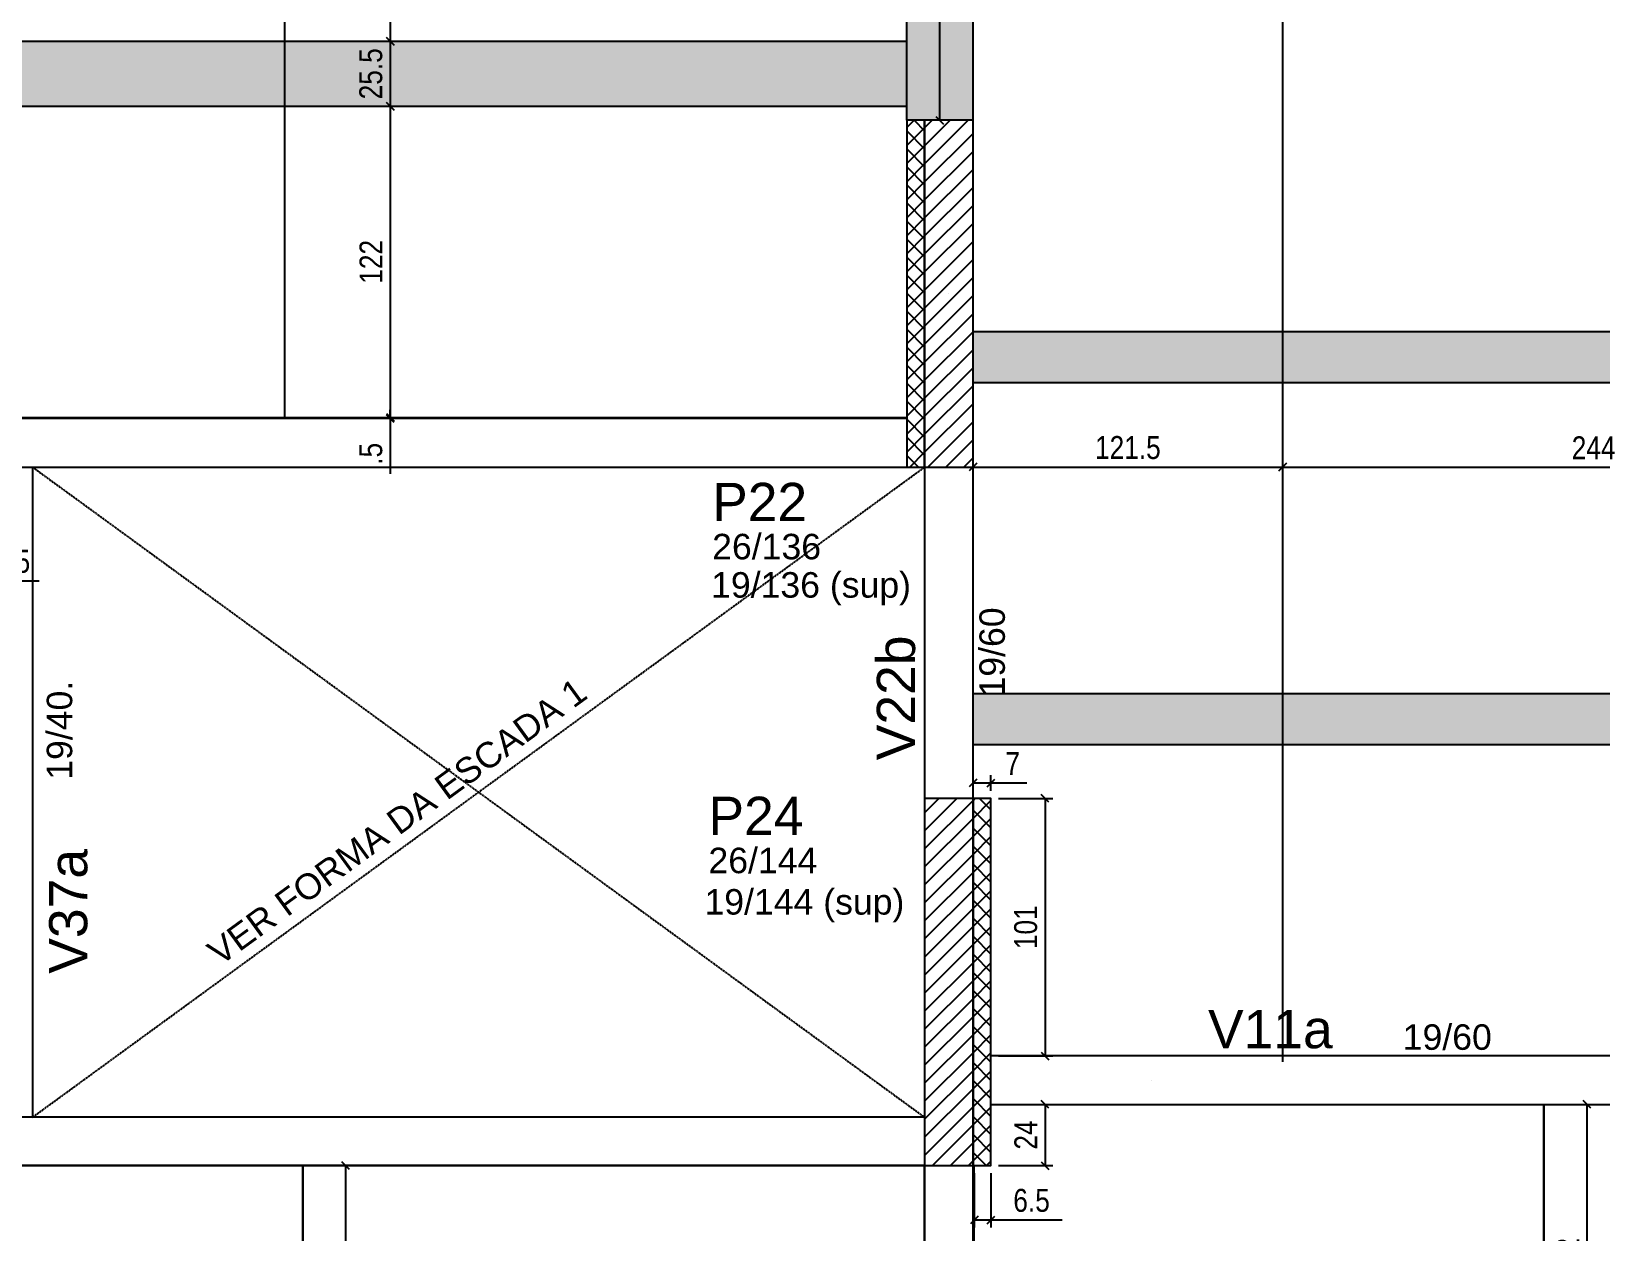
# Model space of a CAD drawing. Header units: millimetres. Extents: x 2332 to 8660, y 363 to 3984.
# Drawn here: x 5280 to 5896, y 2149 to 2620 of the extents above; entities that cross this region are included whole.
import ezdxf

# ---------------------------------------------------------------- set-up
doc = ezdxf.new("R2010")
doc.units = ezdxf.units.MM
doc.linetypes.add('HIDDEN', pattern=[0.375, 0.25, -0.125])
for name, color, linetype in [('1', 1, 'Continuous'), ('8', 8, 'Continuous'), ('COTA', 241, 'Continuous'), ('ES-VIGA', 3, 'Continuous'), ('P-D', 2, 'Continuous'), ('Painéis', 200, 'Continuous'), ('PIL-N', 4, 'Continuous'), ('Pilares', 5, 'Continuous'), ('SHAFT', 1, 'HIDDEN'), ('VIG-D', 2, 'Continuous'), ('VIG-N', 4, 'Continuous')]:
    doc.layers.add(name, color=color, linetype=linetype)
doc.layers.add('Hachura', color=251, linetype='Continuous', lineweight=9)
doc.styles.add('COTA TECNICA-50', font='techl___.ttf', dxfattribs={"height": 9})
doc.styles.get("Standard").update_dxf_attribs({"font": 'arial.ttf'})
doc.dimstyles.new('COTA PAINEL-50', dxfattribs={"dimtxt": 9, "dimasz": 3, "dimexe": 3, "dimexo": 3, "dimgap": 3, "dimtad": 1, "dimdec": 1, "dimzin": 12, "dimdsep": 46, "dimtxsty": 'COTA TECNICA-50', "dimblk1": 'OBLIQUE', "dimblk2": 'OBLIQUE', "dimsah": 1, "dimcen": 0.9, "dimclrd": 4, "dimclre": 4, "dimclrt": 240, "dimadec": 1, "dimazin": 3, "dimtfac": 1, "dimtdec": 1, "dimtmove": 0, "dimatfit": 3, "dimfxl": 1, "dimtolj": 1, "dimtzin": 12, "dimarcsym": 0})

# ---------------------------------------------------------------- blocks, each defined once
blk = doc.blocks.new('_Oblique')
at = {"color": 0, "linetype": 'ByBlock', "lineweight": -2}
blk.add_line((-0.5, -0.5), (0.5, 0.5), dxfattribs=at)
blk = doc.blocks.new('*D10')
at = {"layer": 'COTA', "color": 4, "lineweight": -2, "transparency": 16777216}
for p, q in [((5261.19, 2404.59), (5258.19, 2404.59)), ((5261.19, 2404.59), (5261.69, 2404.59)), ((5261.69, 2404.59), (5283.28, 2404.59))]:
    blk.add_line(p, q, dxfattribs=at)
at = {"layer": 'Defpoints', "color": 0, "transparency": 16777216}
for p in [(5261.19, 2404.59), (5261.69, 2404.59), (5261.69, 2404.59)]:
    blk.add_point(p, dxfattribs=at)
at = {"layer": 'COTA', "color": 4, "lineweight": -2, "transparency": 16777216, "xscale": 3, "yscale": 3, "zscale": 3}
blk.add_blockref('_Oblique', (5261.19, 2404.59), dxfattribs=at)
at = {"layer": 'COTA', "color": 4, "lineweight": -2, "transparency": 16777216, "xscale": 3, "yscale": 3, "zscale": 3, "rotation": 180}
blk.add_blockref('_Oblique', (5261.69, 2404.59), dxfattribs=at)
at = {"layer": 'COTA', "color": 240, "transparency": 16777216, "insert": (5275.48, 2412.19), "char_height": 9, "attachment_point": 5, "style": 'COTA TECNICA-50'}
blk.add_mtext('\\A1;.5', dxfattribs=at)
blk = doc.blocks.new('*D49')
at = {"layer": 'COTA', "color": 4, "lineweight": -2, "transparency": 16777216}
blk.add_line((5403.59, 2053.22), (5403.59, 2175.22), dxfattribs=at)
at = {"layer": 'Defpoints', "color": 0, "transparency": 16777216}
for p in [(5403.59, 2175.22), (5403.59, 2175.22), (5403.59, 2053.22)]:
    blk.add_point(p, dxfattribs=at)
at = {"layer": 'COTA', "color": 4, "lineweight": -2, "transparency": 16777216, "xscale": 3, "yscale": 3, "zscale": 3}
for p, rotation in [((5403.59, 2175.22), 90), ((5403.59, 2053.22), 270)]:
    blk.add_blockref('_Oblique', p, dxfattribs=dict(at, rotation=rotation))
at = {"layer": 'COTA', "color": 240, "transparency": 16777216, "insert": (5396.04, 2114.22), "char_height": 9, "attachment_point": 5, "rotation": 90, "style": 'COTA TECNICA-50'}
blk.add_mtext('\\A1;122', dxfattribs=at)
blk = doc.blocks.new('*D55')
at = {"layer": 'COTA', "color": 4, "lineweight": -2, "transparency": 16777216}
blk.add_line((5890.58, 2077.22), (5890.58, 2199.22), dxfattribs=at)
at = {"layer": 'Defpoints', "color": 0, "transparency": 16777216}
for p in [(5890.58, 2199.22), (5890.58, 2199.22), (5890.58, 2077.22)]:
    blk.add_point(p, dxfattribs=at)
at = {"layer": 'COTA', "color": 4, "lineweight": -2, "transparency": 16777216, "xscale": 3, "yscale": 3, "zscale": 3}
for p, rotation in [((5890.58, 2199.22), 90), ((5890.58, 2077.22), 270)]:
    blk.add_blockref('_Oblique', p, dxfattribs=dict(at, rotation=rotation))
at = {"layer": 'COTA', "color": 240, "transparency": 16777216, "insert": (5883.03, 2138.22), "char_height": 9, "attachment_point": 5, "rotation": 90, "style": 'COTA TECNICA-50'}
blk.add_mtext('\\A1;122', dxfattribs=at)
blk = doc.blocks.new('*D145')
at = {"layer": 'COTA', "color": 4, "lineweight": -2, "transparency": 16777216}
for p, q in [((5659.68, 2199.22), (5680.97, 2199.22)), ((5677.97, 2199.22), (5677.97, 2175.22)), ((5659.68, 2175.22), (5680.97, 2175.22))]:
    blk.add_line(p, q, dxfattribs=at)
at = {"layer": 'Defpoints', "color": 0, "transparency": 16777216}
for p in [(5656.68, 2199.22), (5656.68, 2175.22), (5677.97, 2175.22)]:
    blk.add_point(p, dxfattribs=at)
at = {"layer": 'COTA', "color": 4, "lineweight": -2, "transparency": 16777216, "xscale": 3, "yscale": 3, "zscale": 3}
for p, rotation in [((5677.97, 2199.22), 90), ((5677.97, 2175.22), 270)]:
    blk.add_blockref('_Oblique', p, dxfattribs=dict(at, rotation=rotation))
at = {"layer": 'COTA', "color": 240, "transparency": 16777216, "insert": (5670.41, 2187.22), "char_height": 9, "attachment_point": 5, "rotation": 90, "style": 'COTA TECNICA-50'}
blk.add_mtext('\\A1;24', dxfattribs=at)
blk = doc.blocks.new('*D146')
at = {"layer": 'COTA', "color": 4, "lineweight": -2, "transparency": 16777216}
for p, q in [((5650.18, 2172.22), (5650.18, 2150.93)), ((5656.68, 2172.22), (5656.68, 2150.93)), ((5650.18, 2153.93), (5656.68, 2153.93)), ((5656.68, 2153.93), (5684.63, 2153.93))]:
    blk.add_line(p, q, dxfattribs=at)
at = {"layer": 'Defpoints', "color": 0, "transparency": 16777216}
for p in [(5650.18, 2175.22), (5656.68, 2175.22), (5650.18, 2153.93)]:
    blk.add_point(p, dxfattribs=at)
at = {"layer": 'COTA', "color": 4, "lineweight": -2, "transparency": 16777216, "xscale": 3, "yscale": 3, "zscale": 3, "rotation": 180}
blk.add_blockref('_Oblique', (5650.18, 2153.93), dxfattribs=at)
at = {"layer": 'COTA', "color": 4, "lineweight": -2, "transparency": 16777216, "xscale": 3, "yscale": 3, "zscale": 3}
blk.add_blockref('_Oblique', (5656.68, 2153.93), dxfattribs=at)
at = {"layer": 'COTA', "color": 240, "transparency": 16777216, "insert": (5672.65, 2161.53), "char_height": 9, "attachment_point": 5, "style": 'COTA TECNICA-50'}
blk.add_mtext('\\A1;6.5', dxfattribs=at)
blk = doc.blocks.new('*D160')
at = {"layer": 'COTA', "color": 4, "lineweight": -2, "transparency": 16777216}
blk.add_line((5421.03, 2738.22), (5421.03, 2616.22), dxfattribs=at)
at = {"layer": 'Defpoints', "color": 0, "transparency": 16777216}
for p in [(5421.03, 2738.22), (5421.03, 2616.22), (5421.03, 2616.22)]:
    blk.add_point(p, dxfattribs=at)
at = {"layer": 'COTA', "color": 4, "lineweight": -2, "transparency": 16777216, "xscale": 3, "yscale": 3, "zscale": 3}
for p, rotation in [((5421.03, 2738.22), 90), ((5421.03, 2616.22), 270)]:
    blk.add_blockref('_Oblique', p, dxfattribs=dict(at, rotation=rotation))
at = {"layer": 'COTA', "color": 240, "transparency": 16777216, "insert": (5413.48, 2677.22), "char_height": 9, "attachment_point": 5, "rotation": 90, "style": 'COTA TECNICA-50'}
blk.add_mtext('\\A1;122', dxfattribs=at)
blk = doc.blocks.new('*D197')
at = {"layer": 'Defpoints', "color": 0, "transparency": 16777216}
for p in [(5649.68, 2449.22), (5771.18, 2449.22), (5771.18, 2449.22)]:
    blk.add_point(p, dxfattribs=at)
at = {"layer": 'Painéis', "color": 4, "lineweight": -2, "transparency": 16777216}
blk.add_line((5649.68, 2449.22), (5771.18, 2449.22), dxfattribs=at)
at = {"layer": 'Painéis', "color": 4, "lineweight": -2, "transparency": 16777216, "xscale": 3, "yscale": 3, "zscale": 3, "rotation": 180}
blk.add_blockref('_Oblique', (5649.68, 2449.22), dxfattribs=at)
at = {"layer": 'Painéis', "color": 4, "lineweight": -2, "transparency": 16777216, "xscale": 3, "yscale": 3, "zscale": 3}
blk.add_blockref('_Oblique', (5771.18, 2449.22), dxfattribs=at)
at = {"layer": 'Painéis', "color": 240, "transparency": 16777216, "insert": (5710.43, 2456.82), "char_height": 9, "attachment_point": 5, "style": 'COTA TECNICA-50'}
blk.add_mtext('\\A1;121.5', dxfattribs=at)
blk = doc.blocks.new('*D198')
at = {"layer": 'Defpoints', "color": 0, "transparency": 16777216}
for p in [(5771.18, 2449.22), (6015.18, 2449.22), (6015.18, 2449.22)]:
    blk.add_point(p, dxfattribs=at)
at = {"layer": 'Painéis', "color": 4, "lineweight": -2, "transparency": 16777216}
blk.add_line((5771.18, 2449.22), (6015.18, 2449.22), dxfattribs=at)
at = {"layer": 'Painéis', "color": 4, "lineweight": -2, "transparency": 16777216, "xscale": 3, "yscale": 3, "zscale": 3, "rotation": 180}
blk.add_blockref('_Oblique', (5771.18, 2449.22), dxfattribs=at)
at = {"layer": 'Painéis', "color": 4, "lineweight": -2, "transparency": 16777216, "xscale": 3, "yscale": 3, "zscale": 3}
blk.add_blockref('_Oblique', (6015.18, 2449.22), dxfattribs=at)
at = {"layer": 'Painéis', "color": 240, "transparency": 16777216, "insert": (5893.18, 2456.78), "char_height": 9, "attachment_point": 5, "style": 'COTA TECNICA-50'}
blk.add_mtext('\\A1;244', dxfattribs=at)
blk = doc.blocks.new('*D215')
at = {"layer": 'Defpoints', "color": 0, "transparency": 16777216}
for p in [(5656.68, 2325.34), (5649.68, 2319.22), (5656.68, 2319.22)]:
    blk.add_point(p, dxfattribs=at)
at = {"layer": 'Painéis', "color": 4, "lineweight": -2, "transparency": 16777216}
for p, q in [((5649.68, 2322.22), (5649.68, 2328.34)), ((5656.68, 2322.22), (5656.68, 2328.34)), ((5649.68, 2325.34), (5656.68, 2325.34)), ((5656.68, 2325.34), (5670.84, 2325.34))]:
    blk.add_line(p, q, dxfattribs=at)
at = {"layer": 'Painéis', "color": 4, "lineweight": -2, "transparency": 16777216, "xscale": 3, "yscale": 3, "zscale": 3, "rotation": 180}
blk.add_blockref('_Oblique', (5649.68, 2325.34), dxfattribs=at)
at = {"layer": 'Painéis', "color": 4, "lineweight": -2, "transparency": 16777216, "xscale": 3, "yscale": 3, "zscale": 3}
blk.add_blockref('_Oblique', (5656.68, 2325.34), dxfattribs=at)
at = {"layer": 'Painéis', "color": 240, "transparency": 16777216, "insert": (5665.26, 2332.91), "char_height": 9, "attachment_point": 5, "style": 'COTA TECNICA-50'}
blk.add_mtext('\\A1;7', dxfattribs=at)
blk = doc.blocks.new('*D216')
at = {"layer": 'Defpoints', "color": 0, "transparency": 16777216}
for p in [(5656.68, 2319.22), (5656.68, 2218.22), (5677.97, 2218.22)]:
    blk.add_point(p, dxfattribs=at)
at = {"layer": 'Painéis', "color": 4, "lineweight": -2, "transparency": 16777216}
for p, q in [((5659.68, 2319.22), (5680.97, 2319.22)), ((5677.97, 2319.22), (5677.97, 2218.22)), ((5659.68, 2218.22), (5680.97, 2218.22))]:
    blk.add_line(p, q, dxfattribs=at)
at = {"layer": 'Painéis', "color": 4, "lineweight": -2, "transparency": 16777216, "xscale": 3, "yscale": 3, "zscale": 3}
for p, rotation in [((5677.97, 2319.22), 90), ((5677.97, 2218.22), 270)]:
    blk.add_blockref('_Oblique', p, dxfattribs=dict(at, rotation=rotation))
at = {"layer": 'Painéis', "color": 240, "transparency": 16777216, "insert": (5670.38, 2268.72), "char_height": 9, "attachment_point": 5, "rotation": 90, "style": 'COTA TECNICA-50'}
blk.add_mtext('\\A1;101', dxfattribs=at)
blk = doc.blocks.new('*D272')
at = {"layer": 'Defpoints', "color": 0, "transparency": 16777216}
for p in [(5421.03, 2616.22), (5421.03, 2590.72), (5421.03, 2590.72)]:
    blk.add_point(p, dxfattribs=at)
at = {"layer": 'Painéis', "color": 4, "lineweight": -2, "transparency": 16777216}
blk.add_line((5421.03, 2616.22), (5421.03, 2590.72), dxfattribs=at)
at = {"layer": 'Painéis', "color": 4, "lineweight": -2, "transparency": 16777216, "xscale": 3, "yscale": 3, "zscale": 3}
for p, rotation in [((5421.03, 2616.22), 90), ((5421.03, 2590.72), 270)]:
    blk.add_blockref('_Oblique', p, dxfattribs=dict(at, rotation=rotation))
at = {"layer": 'Painéis', "color": 240, "transparency": 16777216, "insert": (5413.44, 2603.47), "char_height": 9, "attachment_point": 5, "rotation": 90, "style": 'COTA TECNICA-50'}
blk.add_mtext('\\A1;25.5', dxfattribs=at)
blk = doc.blocks.new('*D273')
at = {"layer": 'Defpoints', "color": 0, "transparency": 16777216}
for p in [(5421.03, 2590.72), (5421.03, 2468.72), (5421.03, 2468.72)]:
    blk.add_point(p, dxfattribs=at)
at = {"layer": 'Painéis', "color": 4, "lineweight": -2, "transparency": 16777216}
blk.add_line((5421.03, 2590.72), (5421.03, 2468.72), dxfattribs=at)
at = {"layer": 'Painéis', "color": 4, "lineweight": -2, "transparency": 16777216, "xscale": 3, "yscale": 3, "zscale": 3}
for p, rotation in [((5421.03, 2590.72), 90), ((5421.03, 2468.72), 270)]:
    blk.add_blockref('_Oblique', p, dxfattribs=dict(at, rotation=rotation))
at = {"layer": 'Painéis', "color": 240, "transparency": 16777216, "insert": (5413.48, 2529.72), "char_height": 9, "attachment_point": 5, "rotation": 90, "style": 'COTA TECNICA-50'}
blk.add_mtext('\\A1;122', dxfattribs=at)
blk = doc.blocks.new('*D274')
at = {"layer": 'Defpoints', "color": 0, "transparency": 16777216}
for p in [(5421.03, 2468.72), (5421.03, 2468.22), (5421.03, 2468.22)]:
    blk.add_point(p, dxfattribs=at)
at = {"layer": 'Painéis', "color": 4, "lineweight": -2, "transparency": 16777216}
for p, q in [((5421.03, 2468.72), (5421.03, 2471.72)), ((5421.03, 2468.72), (5421.03, 2468.22)), ((5421.03, 2468.22), (5421.03, 2446.62))]:
    blk.add_line(p, q, dxfattribs=at)
at = {"layer": 'Painéis', "color": 4, "lineweight": -2, "transparency": 16777216, "xscale": 3, "yscale": 3, "zscale": 3}
for p, rotation in [((5421.03, 2468.72), 270), ((5421.03, 2468.22), 90)]:
    blk.add_blockref('_Oblique', p, dxfattribs=dict(at, rotation=rotation))
at = {"layer": 'Painéis', "color": 240, "transparency": 16777216, "insert": (5413.44, 2454.42), "char_height": 9, "attachment_point": 5, "rotation": 90, "style": 'COTA TECNICA-50'}
blk.add_mtext('\\A1;.5', dxfattribs=at)
blk = doc.blocks.new('*D282')
at = {"layer": 'Defpoints', "color": 0, "transparency": 16777216}
for p in [(5636.61, 2738.22), (5636.61, 2738.22), (5636.9, 2585.22)]:
    blk.add_point(p, dxfattribs=at)
at = {"layer": 'Painéis', "color": 4, "lineweight": -2, "transparency": 16777216}
for p, q in [((5636.61, 2585.22), (5636.61, 2738.22)), ((5633.9, 2585.22), (5633.61, 2585.22))]:
    blk.add_line(p, q, dxfattribs=at)
at = {"layer": 'Painéis', "color": 4, "lineweight": -2, "transparency": 16777216, "xscale": 3, "yscale": 3, "zscale": 3}
for p, rotation in [((5636.61, 2738.22), 90), ((5636.61, 2585.22), 270)]:
    blk.add_blockref('_Oblique', p, dxfattribs=dict(at, rotation=rotation))
at = {"layer": 'Painéis', "color": 240, "transparency": 16777216, "insert": (5628.91, 2661.72), "char_height": 9, "attachment_point": 5, "rotation": 90, "style": 'COTA TECNICA-50'}
blk.add_mtext('\\A1;153', dxfattribs=at)

msp = doc.modelspace()

# ---------------------------------------------------------------- hatches: boundary and pattern name
at = {"layer": 'Hachura', "linetype": 'ByBlock'}
h = msp.add_hatch(color=256, dxfattribs=at)
h.dxf.hatch_style = 1
h.paths.add_polyline_path([(5649.64, 2585.22), (5623.6, 2585.22), (5623.68, 2738.22), (5649.73, 2738.22)])
h = msp.add_hatch(color=256, dxfattribs=at)
h.dxf.hatch_style = 1
h.paths.add_polyline_path([(5623.68, 2616.22), (5623.68, 2590.72), (5080.69, 2590.72), (5080.69, 2616.22)])
h = msp.add_hatch(color=256, dxfattribs=at)
h.dxf.hatch_style = 1
h.paths.add_polyline_path([(7581.67, 2502.22), (7581.67, 2482.18), (5649.68, 2482.18), (5649.68, 2502.22)])
h = msp.add_hatch(color=256, dxfattribs=at)
h.dxf.hatch_style = 1
h.paths.add_polyline_path([(7581.67, 2360.22), (7581.67, 2340.18), (5649.68, 2340.18), (5649.68, 2360.22)])

# ---------------------------------------------------------------- linework, layer by layer
at = {"layer": '1', "linetype": 'Continuous'}
for p, q in [((5623.68, 2585.22), (5623.68, 2585.22)), ((5623.68, 2585.22), (5623.68, 2585.22)), ((5630.68, 2585.22), (5630.68, 2585.22)), ((5649.68, 2585.22), (5649.68, 2585.22)), ((5649.68, 2585.22), (5649.68, 2585.22)), ((5649.68, 2585.22), (5649.68, 2585.22)), ((5623.68, 2517.69), (5623.68, 2517.69)), ((5640.18, 2517.22), (5640.18, 2517.22)), ((5461.69, 2468.22), (5461.69, 2468.22)), ((5623.68, 2449.22), (5623.68, 2449.22)), ((5630.68, 2319.22), (5630.68, 2319.22)), ((5630.68, 2319.22), (5630.68, 2319.22)), ((5649.68, 2318.46), (5650.44, 2319.22)), ((5656.68, 2319.22), (5656.68, 2319.22)), ((5656.68, 2218.22), (5656.68, 2218.22)), ((5719.69, 2208.72), (5719.69, 2208.72)), ((5668.68, 2199.22), (5668.68, 2199.22)), ((5630.68, 2194.22), (5630.68, 2194.22)), ((5630.68, 2194.22), (5630.68, 2194.22)), ((5656.68, 2187.22), (5656.68, 2187.22)), ((5615.69, 2175.22), (5615.69, 2175.22)), ((5630.68, 2175.22), (5630.68, 2175.22)), ((5630.68, 2175.22), (5630.68, 2175.22))]:
    msp.add_line(p, q, dxfattribs=at)
at = {"layer": '8', "linetype": 'Continuous'}
for p, q in [((5623.68, 2582.37), (5626.53, 2585.22)), ((5623.68, 2575.3), (5630.68, 2582.3)), ((5623.68, 2581.08), (5630.68, 2574.08)), ((5626.62, 2585.22), (5630.68, 2581.16)), ((5630.68, 2568.16), (5647.74, 2585.22)), ((5630.68, 2575.23), (5640.67, 2585.22)), ((5630.68, 2582.3), (5633.6, 2585.22)), ((5630.68, 2561.09), (5649.68, 2580.09)), ((5623.68, 2568.23), (5630.68, 2575.23)), ((5623.68, 2574.01), (5630.68, 2567.01)), ((5623.68, 2561.16), (5630.68, 2568.16)), ((5630.68, 2554.02), (5649.68, 2573.02)), ((5623.68, 2566.94), (5630.68, 2559.94)), ((5630.68, 2546.94), (5649.68, 2565.94)), ((5623.68, 2554.09), (5630.68, 2561.09)), ((5623.68, 2559.87), (5630.68, 2552.87)), ((5630.68, 2539.87), (5649.68, 2558.87)), ((5623.68, 2547.02), (5630.68, 2554.02)), ((5623.68, 2552.8), (5630.68, 2545.8)), ((5630.68, 2532.8), (5649.68, 2551.8)), ((5623.68, 2539.95), (5630.68, 2546.95)), ((5623.68, 2545.73), (5630.68, 2538.73)), ((5630.68, 2525.73), (5649.68, 2544.73)), ((5623.68, 2532.87), (5630.68, 2539.88)), ((5623.68, 2538.66), (5630.68, 2531.66)), ((5630.68, 2518.66), (5649.68, 2537.66)), ((5623.68, 2525.8), (5630.68, 2532.8)), ((5623.68, 2531.59), (5630.68, 2524.59)), ((5630.68, 2511.59), (5649.68, 2530.59)), ((5623.68, 2518.73), (5630.68, 2525.73)), ((5623.68, 2524.52), (5630.68, 2517.52)), ((5623.68, 2511.66), (5630.68, 2518.66)), ((5630.68, 2504.52), (5649.68, 2523.52)), ((5623.68, 2517.45), (5630.68, 2510.44)), ((5630.68, 2497.45), (5649.68, 2516.45)), ((5623.68, 2504.59), (5630.68, 2511.59)), ((5623.68, 2510.37), (5630.68, 2503.37)), ((5630.68, 2490.38), (5649.68, 2509.38)), ((5623.68, 2497.52), (5630.68, 2504.52)), ((5623.68, 2503.3), (5630.68, 2496.3)), ((5630.68, 2483.31), (5649.68, 2502.31)), ((5623.68, 2490.45), (5630.68, 2497.45)), ((5623.68, 2496.23), (5630.68, 2489.23)), ((5630.68, 2476.23), (5649.68, 2495.23)), ((5623.68, 2483.38), (5630.68, 2490.38)), ((5623.68, 2489.16), (5630.69, 2482.16)), ((5630.68, 2469.16), (5649.68, 2488.16)), ((5623.68, 2476.31), (5630.69, 2483.31)), ((5623.68, 2482.09), (5630.69, 2475.09)), ((5623.68, 2469.23), (5630.69, 2476.24)), ((5630.68, 2462.09), (5649.68, 2481.09)), ((5623.68, 2475.02), (5630.69, 2468.02)), ((5623.68, 2462.16), (5630.69, 2469.17)), ((5630.68, 2455.02), (5649.68, 2474.02)), ((5623.68, 2467.95), (5630.69, 2460.95)), ((5631.95, 2449.22), (5649.68, 2466.95)), ((5623.68, 2455.09), (5630.69, 2462.1)), ((5623.68, 2460.88), (5630.69, 2453.87)), ((5639.02, 2449.22), (5649.68, 2459.88)), ((5623.68, 2453.81), (5628.27, 2449.22)), ((5624.88, 2449.22), (5630.69, 2455.02)), ((5646.09, 2449.22), (5649.68, 2452.81)), ((5630.68, 2306.53), (5643.37, 2319.22)), ((5630.68, 2313.6), (5636.3, 2319.22)), ((5630.68, 2299.46), (5649.68, 2318.46)), ((5649.68, 2311.39), (5656.68, 2318.39)), ((5652.21, 2319.22), (5656.68, 2314.74)), ((5630.68, 2292.39), (5649.68, 2311.39)), ((5649.68, 2314.67), (5656.68, 2307.67)), ((5649.68, 2304.32), (5656.68, 2311.32)), ((5630.68, 2285.32), (5649.68, 2304.32)), ((5649.68, 2307.6), (5656.68, 2300.6)), ((5649.68, 2297.25), (5656.68, 2304.25)), ((5630.68, 2278.25), (5649.68, 2297.25)), ((5649.68, 2300.53), (5656.68, 2293.53)), ((5649.68, 2290.18), (5656.68, 2297.18)), ((5649.68, 2293.45), (5656.68, 2286.45)), ((5630.68, 2271.18), (5649.68, 2290.18)), ((5649.68, 2283.11), (5656.68, 2290.11)), ((5649.68, 2286.38), (5656.68, 2279.38)), ((5630.68, 2264.11), (5649.68, 2283.11)), ((5649.68, 2276.03), (5656.68, 2283.03)), ((5649.68, 2279.31), (5656.68, 2272.31)), ((5630.68, 2257.03), (5649.68, 2276.03)), ((5649.68, 2268.96), (5656.68, 2275.96)), ((5649.68, 2272.24), (5656.68, 2265.24)), ((5630.68, 2249.96), (5649.68, 2268.96)), ((5649.68, 2261.89), (5656.68, 2268.89)), ((5630.68, 2242.89), (5649.68, 2261.89)), ((5649.68, 2265.17), (5656.68, 2258.17)), ((5649.68, 2254.82), (5656.68, 2261.82)), ((5630.68, 2235.82), (5649.68, 2254.82)), ((5649.68, 2258.1), (5656.68, 2251.1)), ((5649.68, 2247.75), (5656.68, 2254.75)), ((5630.68, 2228.75), (5649.68, 2247.75)), ((5649.68, 2251.03), (5656.68, 2244.03)), ((5649.68, 2240.68), (5656.68, 2247.68)), ((5649.68, 2243.96), (5656.68, 2236.96)), ((5630.68, 2221.68), (5649.68, 2240.68)), ((5649.68, 2233.61), (5656.68, 2240.61)), ((5649.68, 2236.89), (5656.68, 2229.89)), ((5630.68, 2214.61), (5649.68, 2233.61)), ((5649.68, 2226.54), (5656.68, 2233.54)), ((5649.68, 2229.82), (5656.68, 2222.82)), ((5630.68, 2207.54), (5649.68, 2226.54)), ((5649.68, 2219.47), (5656.68, 2226.47)), ((5649.68, 2222.74), (5656.68, 2215.74)), ((5630.68, 2200.47), (5649.68, 2219.47)), ((5649.68, 2212.4), (5656.68, 2219.4)), ((5630.68, 2193.4), (5649.68, 2212.4)), ((5649.68, 2215.67), (5656.68, 2208.67)), ((5649.68, 2205.32), (5656.68, 2212.32)), ((5630.68, 2186.32), (5649.68, 2205.32)), ((5649.68, 2208.6), (5656.68, 2201.6)), ((5649.68, 2198.25), (5656.68, 2205.25)), ((5630.68, 2179.25), (5649.68, 2198.25)), ((5649.68, 2201.53), (5656.68, 2194.53)), ((5649.68, 2191.18), (5656.68, 2198.18)), ((5649.68, 2194.46), (5656.68, 2187.46)), ((5633.72, 2175.22), (5649.68, 2191.18)), ((5649.68, 2184.11), (5656.68, 2191.11)), ((5649.68, 2187.39), (5656.68, 2180.39)), ((5640.79, 2175.22), (5649.68, 2184.11)), ((5649.68, 2177.04), (5656.68, 2184.04)), ((5649.68, 2180.32), (5654.79, 2175.22)), ((5647.86, 2175.22), (5649.68, 2177.04)), ((5654.93, 2175.22), (5656.68, 2176.97))]:
    msp.add_line(p, q, dxfattribs=at)
at = {"layer": 'ES-VIGA'}
msp.add_line((5280.69, 2449.22), (5280.69, 2194.22), dxfattribs=at)
for points in [[(5623.68, 2468.22), (5080.69, 2468.22)], [(5080.69, 2449.22), (5623.69, 2449.22)], [(5630.68, 2449.22), (5630.68, 2319.22)], [(5649.68, 2319.22), (5649.68, 2449.22)], [(6114.18, 2218.22), (5656.68, 2218.22)], [(5656.68, 2199.22), (6114.18, 2199.22)], [(5630.68, 2194.22), (5080.69, 2194.22)], [(5080.69, 2175.22), (5630.68, 2175.22)], [(5630.68, 2175.22), (5630.68, 1878.37)], [(5649.68, 1878.5), (5649.68, 2175.22)]]:
    msp.add_lwpolyline(points, dxfattribs=at)
at = {"layer": 'Painéis'}
for p, q in [((5649.68, 2319.22), (5649.68, 3105.21)), ((5771.18, 2215.96), (5771.18, 3104.71)), ((5379.68, 2468.22), (5379.68, 2738.22)), ((5623.68, 2585.22), (5623.68, 2738.22)), ((5080.69, 2616.22), (5623.68, 2616.22)), ((5080.69, 2590.72), (5623.68, 2590.72)), ((7581.67, 2502.22), (5649.68, 2502.22)), ((7581.67, 2482.22), (5649.68, 2482.22)), ((5080.69, 2468.72), (5623.68, 2468.72)), ((7581.67, 2360.22), (5649.68, 2360.22)), ((7581.67, 2340.22), (5649.68, 2340.22)), ((7582.17, 2218.22), (5656.68, 2218.22))]:
    msp.add_line(p, q, dxfattribs=at)
for points in [[(5873.68, 2077.22), (5650.18, 2077.22), (5650.18, 2175.22), (5656.68, 2175.22), (5656.68, 2199.22), (5873.68, 2199.22), (5873.68, 2077.22)], [(5873.68, 2077.22), (5873.68, 2199.22), (6114.18, 2199.22), (6114.18, 2150.22), (6117.68, 2150.22), (6117.66, 2077.22), (5873.68, 2077.22)]]:
    msp.add_lwpolyline(points, dxfattribs=at)
for points in [[(5386.75, 2053.22), (5386.75, 2175.22), (5142.75, 2175.22), (5142.75, 2053.22)], [(5630.68, 2053.22), (5630.68, 2175.22), (5386.69, 2175.22), (5386.69, 2053.22)]]:
    msp.add_lwpolyline(points, close=True, dxfattribs=at)
at = {"layer": 'Pilares'}
for points in [[(5630.68, 2585.22), (5623.68, 2585.22), (5623.68, 2449.22), (5630.69, 2449.22), (5630.68, 2585.22)], [(5630.68, 2449.22), (5649.68, 2449.22), (5649.68, 2585.22), (5630.68, 2585.22), (5630.68, 2449.22)], [(5630.68, 2175.22), (5649.68, 2175.22), (5649.68, 2319.22), (5630.68, 2319.22), (5630.68, 2175.22)], [(5649.68, 2175.22), (5656.68, 2175.22), (5656.68, 2319.22), (5649.68, 2319.22), (5649.68, 2175.22)]]:
    msp.add_lwpolyline(points, dxfattribs=at)
at = {"layer": 'SHAFT'}
for p, q in [((5280.69, 2194.22), (5630.68, 2449.22)), ((5280.69, 2449.22), (5630.68, 2194.22))]:
    msp.add_line(p, q, dxfattribs=at)

# ---------------------------------------------------------------- texts
at = {"layer": '1', "linetype": 'Continuous'}
msp.add_text('VER FORMA DA ESCADA 1 ', height=9.9999, rotation=36.07603, dxfattribs=at).set_placement((5354.19, 2253.34))
at = {"layer": 'P-D', "linetype": 'Continuous'}
for s, height, p in [('26/136', 10, (5547.33, 2413.03)), ('19/136 (sup)', 9.9999, (5546.91, 2398)), ('26/144', 10, (5545.88, 2289.92)), ('19/144 (sup)', 9.9999, (5544.31, 2273.68))]:
    msp.add_text(s, height=height, dxfattribs=at).set_placement(p)
at = {"layer": 'PIL-N', "linetype": 'Continuous'}
for s, p in [('P22', (5547.33, 2428.03)), ('P24', (5545.88, 2304.92))]:
    msp.add_text(s, height=15, dxfattribs=at).set_placement(p)
at = {"layer": 'VIG-D', "linetype": 'Continuous'}
for s, p in [('19/60', (5662.18, 2359.22)), ('19/40.', (5296.25, 2326.56))]:
    msp.add_text(s, height=10, rotation=90, dxfattribs=at).set_placement(p)
msp.add_text('19/60', height=10, dxfattribs=at).set_placement((5818.28, 2220.64))
at = {"layer": 'VIG-N', "linetype": 'Continuous'}
for s, p in [('V22b', (5626.94, 2334.22)), ('V37a', (5302.17, 2250.49))]:
    msp.add_text(s, height=15, rotation=90, dxfattribs=at).set_placement(p)
msp.add_text('V11a', height=15, dxfattribs=at).set_placement((5741.89, 2221.26))

# ---------------------------------------------------------------- dimensions: what is measured, and where the dimension line sits
at = {"layer": 'COTA'}
for base, p1, p2, picture, middle in [((5421.03, 2616.22), (5421.03, 2738.22), (5421.03, 2616.22), '*D160', (5413.48, 2677.22)), ((5677.97, 2175.22), (5656.68, 2199.22), (5656.68, 2175.22), '*D145', (5670.41, 2187.22)), ((5890.58, 2199.22), (5890.58, 2077.22), (5890.58, 2199.22), '*D55', (5883.03, 2138.22)), ((5403.59, 2175.22), (5403.59, 2053.22), (5403.59, 2175.22), '*D49', (5396.04, 2114.22))]:
    dim = msp.add_linear_dim(base=base, p1=p1, p2=p2, angle=90, dimstyle='COTA PAINEL-50', dxfattribs=at)
    dim.commit()
    dim.dimension.update_dxf_attribs({"geometry": picture, "text_midpoint": middle})
dim = msp.add_linear_dim(base=(5261.69, 2404.59), p1=(5261.19, 2404.59), p2=(5261.69, 2404.59), dimstyle='COTA PAINEL-50', dxfattribs=at)
dim.commit()
dim.dimension.update_dxf_attribs({"geometry": '*D10', "text_midpoint": (5275.48, 2412.19)})
dim = msp.add_linear_dim(base=(5650.18, 2153.93), p1=(5656.68, 2175.22), p2=(5650.18, 2175.22), dimstyle='COTA PAINEL-50', dxfattribs=at)
dim.commit()
dim.dimension.update_dxf_attribs({"geometry": '*D146', "text_midpoint": (5672.65, 2153.93), "dimtype": 160})
at = {"layer": 'Painéis'}
for base, p1, p2, picture, middle in [((5636.61, 2738.22), (5636.9, 2585.22), (5636.61, 2738.22), '*D282', (5628.91, 2661.72)), ((5421.03, 2468.72), (5421.03, 2590.72), (5421.03, 2468.72), '*D273', (5413.48, 2529.72)), ((5421.03, 2468.22), (5421.03, 2468.72), (5421.03, 2468.22), '*D274', (5413.44, 2454.42)), ((5677.97, 2218.22), (5656.68, 2319.22), (5656.68, 2218.22), '*D216', (5670.38, 2268.72))]:
    dim = msp.add_linear_dim(base=base, p1=p1, p2=p2, angle=90, dimstyle='COTA PAINEL-50', dxfattribs=at)
    dim.commit()
    dim.dimension.update_dxf_attribs({"geometry": picture, "text_midpoint": middle})
dim = msp.add_linear_dim(base=(5421.03, 2590.72), p1=(5421.03, 2616.22), p2=(5421.03, 2590.72), angle=90, dimstyle='COTA PAINEL-50', dxfattribs=at)
dim.commit()
dim.dimension.update_dxf_attribs({"geometry": '*D272', "text_midpoint": (5421.03, 2603.47), "dimtype": 160})
for base, p1, p2, picture, middle in [((5771.18, 2449.22), (5649.68, 2449.22), (5771.18, 2449.22), '*D197', (5710.43, 2456.82)), ((5656.68, 2325.34), (5649.68, 2319.22), (5656.68, 2319.22), '*D215', (5665.26, 2332.91))]:
    dim = msp.add_linear_dim(base=base, p1=p1, p2=p2, dimstyle='COTA PAINEL-50', dxfattribs=at)
    dim.commit()
    dim.dimension.update_dxf_attribs({"geometry": picture, "text_midpoint": middle})
dim = msp.add_linear_dim(base=(6015.18, 2449.22), p1=(5771.18, 2449.22), p2=(6015.18, 2449.22), dimstyle='COTA PAINEL-50', override={"dimtmove": 1}, dxfattribs=at)
dim.commit()
dim.dimension.update_dxf_attribs({"geometry": '*D198', "text_midpoint": (5893.18, 2456.78)})

doc.saveas('drawing.dxf')
